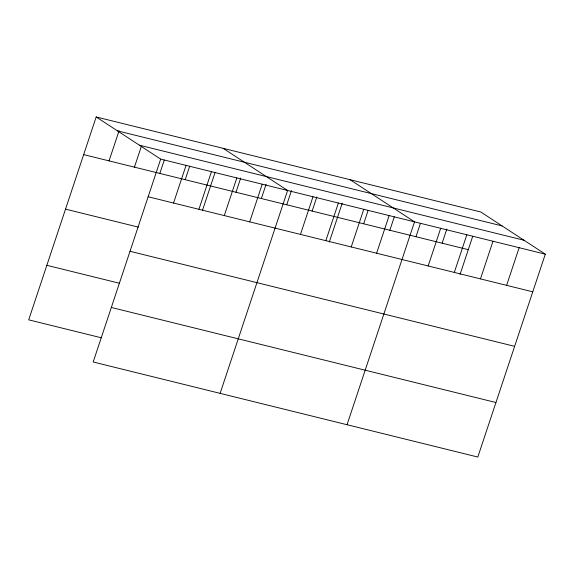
<?xml version="1.0" encoding="UTF-8"?>
<svg xmlns="http://www.w3.org/2000/svg" width="574" height="574" viewBox="0 0 574 574"><rect width="100%" height="100%" fill="white"/><g stroke="black" fill="none" stroke-linecap="round" stroke-linejoin="round"><path stroke-width="0.86" d="M96.188 116.96L160.677 159.113L93.189 361.993L477.812 457.04L545.3 254.16L480.811 212.007L96.188 116.96L28.7 319.84L101.469 337.821M109.053 160.885L119.069 130.764M134.438 167.156L141.391 146.241M159.823 173.427L164.272 160.046M173.535 203.038L186.062 165.384M185.208 179.705L189.657 166.317M198.92 209.309L211.447 171.655M202.342 210.758L215.042 172.587M224.305 215.58L236.832 177.933M235.979 192.247L240.707 178.026M249.69 221.858L262.218 184.204M261.364 198.525L266.092 184.297M220.115 393.355L287.603 190.475L223.114 148.322M286.749 204.796L291.477 190.575M300.46 234.4L312.988 196.753M312.134 211.067L316.862 196.846M325.845 240.678L338.373 203.024M329.268 242.128L342.248 203.117M351.231 246.949L363.758 209.295M363.672 223.803L368.121 210.421M376.616 253.22L389.143 215.573M389.825 230.267L394.281 216.886M347.04 424.724L414.528 221.844L350.04 179.691M415.978 236.732L420.433 223.343M428.161 265.956L440.681 228.309M442.131 243.197L446.866 228.976M454.314 272.42L466.834 234.773M460.047 274.444L472.739 236.273M480.467 278.885L492.994 241.231M506.62 285.35L519.147 247.695M117.469 130.865L502.092 225.919M139.396 145.2L524.019 240.248M160.677 159.113L545.3 254.16M83.668 154.607L468.291 249.661M148.149 196.76L532.772 291.814M65.529 209.137L138.298 227.117M130.011 251.29L514.634 346.337M46.838 265.31L119.607 283.298M111.327 307.463L495.95 402.518"/></g></svg>
